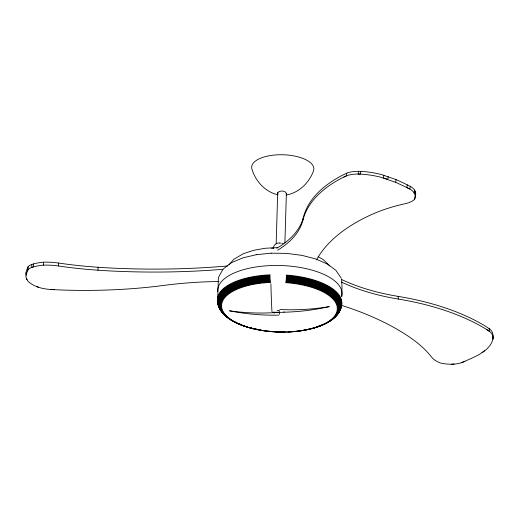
<?xml version="1.0" encoding="UTF-8"?>
<svg xmlns="http://www.w3.org/2000/svg" width="519" height="519" viewBox="0 0 519 519"><rect width="100%" height="100%" fill="white"/><g stroke="black" fill="none" stroke-linecap="round" stroke-linejoin="round"><path stroke-width="0.78" d="M54.424 289.68L49.402 289.394A23.9 7.655 0.5 0 1 39.139 287.487L36.843 286.67A49.915 15.992 0.5 0 1 27.416 280.487L25.95 277.081L26.099 272.423A261.18 83.689 0.5 0 1 27.552 267.973L28.337 266.448A17.808 5.703 0.5 0 1 31.069 264.748L33.521 263.912A27.04 8.661 0.5 0 1 43.544 262.186A29.473 9.446 0.5 0 1 58.634 263.049A179.801 57.615 0.5 0 0 98.033 267.253L103.255 267.603A279.19 89.463 0.5 0 0 227.439 265.975M27.552 267.973L27.526 270.918A261.18 83.689 0.5 0 0 26.073 275.368M28.084 266.747L28.058 269.692L27.526 270.918A17.808 5.703 0.5 0 1 27.994 269.77L28.311 269.393A17.808 5.703 0.5 0 1 31.043 267.694L33.495 266.863A27.04 8.661 0.5 0 1 43.518 265.138A29.473 9.446 0.5 0 1 58.608 265.994A179.801 57.615 0.5 0 0 98.007 270.198L103.229 270.555A279.19 89.463 0.5 0 0 223.475 269.257M31.776 264.476L31.75 267.421L33.495 266.863L33.521 263.912M43.518 265.138L43.544 262.186M58.608 265.994L58.634 263.049M98.007 270.198L98.033 267.253M341.21 305.25A279.19 143.225 -2.9 0 1 409.309 336.909L412.307 339.05A179.801 92.239 -2.9 0 1 431.529 357.053A29.473 15.116 -2.9 0 0 440.547 363.034A27.04 13.87 -2.9 0 0 451.601 364.221L455.228 364.014A17.808 9.134 -2.9 0 0 460.95 362.846L462.001 362.496A17.808 9.134 -2.9 0 0 464.881 361.256A261.18 133.986 -2.9 0 0 475.754 356.326L479.627 354.289L486.082 349.676A49.915 25.606 -2.9 0 0 492.907 339.089L492.914 334.677A23.9 12.261 -2.9 0 0 489.702 328.994L484.649 325.685A210.104 107.783 -2.9 0 0 398.138 296.381A166.119 85.22 -2.9 0 1 341.346 279.404M217.766 297.05L218.389 277.6L222.58 269.874M276.173 243.872L277.691 192.679C279.533 190.35 285.32 190.343 286.371 193.328L284.899 242.886M25.976 274.136L26.099 272.423M492.907 335.248L492.907 339.089L493.05 337.344A23.9 12.261 -2.9 0 0 489.839 331.66L486.841 329.669M277.62 250.21A166.119 76.974 8.9 0 0 302.966 220.043L303.388 217.318A210.104 97.358 8.9 0 1 342.222 175.351L347.471 172.892A23.9 11.074 8.9 0 1 357.481 171.315L360.757 171.374A49.915 23.128 8.9 0 1 381.763 174.637L396.062 179.606A261.18 121.024 8.9 0 1 407.246 184.848L410.925 186.743A17.808 8.252 8.9 0 1 414.156 189.506L415.213 191.258A27.04 12.527 8.9 0 1 415.018 196.61L414.597 199.335A29.473 13.656 8.9 0 1 405.079 203.72A179.801 83.312 8.9 0 0 375.01 213.095L371.572 214.555A279.19 129.367 8.9 0 0 316.499 259.915M346.815 173.145L346.387 175.87L341.794 178.075A210.104 97.358 8.9 0 0 302.966 220.043M358.545 171.315L358.123 174.04L360.335 174.099A49.915 23.128 8.9 0 1 381.335 177.362L395.634 182.331A261.18 121.024 8.9 0 1 406.825 187.573A17.808 8.252 8.9 0 1 409.66 188.955L410.503 189.467A17.808 8.252 8.9 0 1 413.727 192.231L414.791 193.983A27.04 12.527 8.9 0 1 414.597 199.335M360.757 171.374L360.335 174.099L357.053 174.04A23.9 11.074 8.9 0 0 347.049 175.617L343.883 177.07M383.846 175.234L383.418 177.959L387.758 179.295L388.18 176.57M395.634 182.331L396.062 179.606M407.246 184.848L406.825 187.573L409.828 189.059L410.257 186.334M414.558 190.045L414.13 192.77L414.791 193.983L415.213 191.258M273.474 248.348C273.279 244.89 276.504 242.756 279.657 242.937M286.099 193.769L286.371 193.328M228.95 264.781L233.933 259.195L243.301 253.726L253.862 250.268L265.261 248.257L277.659 247.615M223.605 268.634L231.63 262.601L242.853 257.846L256.425 254.667M482.06 352.719L484.837 350.669M464.881 361.256L461.793 362.567M286.19 195.014C299.074 192.841 309.376 182.578 313.632 170.504A31.114 13.345 1.7 0 0 282.557 154.746A31.114 13.345 1.7 0 0 251.962 169.194C255.62 181.378 265.43 192.121 278.139 194.846M271.165 253.175L286.715 253.395L301.922 255.361L315.604 258.916L327.288 264.002L335.884 270.282L341.333 278.314M256.191 254.693L271.262 253.168M278.638 315.137A207.645 187.456 -3 0 1 232.175 311.335L229.443 310.797L232.168 311.179A211.194 188.163 -19.6 0 0 274.538 312.62L284.023 312.217A211.194 188.163 -19.6 0 0 326.587 307.216L329.344 306.599L326.581 307.06A207.645 187.456 -3 0 1 279.929 309.493M451.601 364.221L454.106 364.117M277.204 310.349L278.554 310.368M272.715 312.191L279.287 312.289M50.356 289.472L57.804 289.855A210.104 67.321 0.5 0 0 163.79 285.405A166.119 53.23 0.5 0 1 219.037 281.499M36.843 286.67L38.354 287.228M318.166 256.73L323.259 259.636L329.799 265.884M278.002 193.626L277.691 192.679M26.268 278.288L26.994 279.78M489.183 328.592L489.32 331.258L484.785 328.352A210.104 107.783 -2.9 0 0 398.274 299.054A166.119 85.22 -2.9 0 1 341.483 282.07M398.138 296.381L398.274 299.054M341.625 279.41L342.008 286.962L341.723 296.608A62.228 26.69 1.7 0 0 282.115 265.579A62.228 26.69 1.7 0 0 217.714 291.691M283.99 311.647L284.023 312.217M279.177 310.161L279.397 314.41M274.538 312.62L274.57 313.197M270.892 283.724L270.95 285.891A207.658 6.546 -89.2 0 0 271.95 311.556M279.825 243.113A4.366 1.875 1.7 0 1 280.961 243.126M282.07 243.268A4.366 1.875 1.7 0 1 283.069 243.528M286.3 276.471A62.066 26.625 1.7 0 1 337.966 313.191M222.21 311.549A62.066 26.625 1.7 0 1 220.666 309.726M219.803 308.487A62.066 26.625 1.7 0 1 219.076 307.235M218.246 305.36A62.066 26.625 1.7 0 1 270.107 276.231M341.191 307.196A62.189 26.677 1.7 0 1 340.672 308.558M339.977 309.914A62.189 26.677 1.7 0 1 339.121 311.244M218.149 304.698A62.189 26.677 1.7 0 1 270.107 275.518M286.332 275.751A62.189 26.677 1.7 0 1 341.385 306.508M218.129 304.03A62.228 26.69 1.7 0 1 270.12 274.83M286.358 275.064A62.228 26.69 1.7 0 1 341.45 305.84M286.261 277.198A61.871 26.54 1.7 0 1 337.201 314.436M222.949 312.756A61.871 26.54 1.7 0 1 270.12 276.964M286.209 277.944A61.592 26.417 1.7 0 1 336.922 315.014M223.183 313.34A61.592 26.417 1.7 0 1 270.139 277.704M286.157 278.684A61.242 26.268 1.7 0 1 328.897 321.371M229.567 318.627A61.242 26.268 1.7 0 1 270.178 278.45M286.092 279.417A60.82 26.086 1.7 0 1 328.54 321.812M327.911 322.156A60.82 26.086 1.7 0 1 317.57 326.47M241.212 324.55A60.82 26.086 1.7 0 1 238.935 323.661M236.048 322.403A60.82 26.086 1.7 0 1 234.672 321.748M232.09 320.392A60.82 26.086 1.7 0 1 270.224 279.183M286.027 280.13A60.34 25.879 1.7 0 1 338.635 302.084A60.34 25.879 1.7 0 1 308.5 329.111M306.95 329.429A60.34 25.879 1.7 0 1 303.797 329.993M300.735 330.454A60.34 25.879 1.7 0 1 299.165 330.661M290.303 331.446A60.34 25.879 1.7 0 1 288.681 331.524M284.775 331.628A60.34 25.879 1.7 0 1 279.228 331.596M266.714 330.707A60.34 25.879 1.7 0 1 265.164 330.512M256.834 329.156A60.34 25.879 1.7 0 1 253.629 328.475M252.046 328.105A60.34 25.879 1.7 0 1 249.717 327.508M245.974 326.425A60.34 25.879 1.7 0 1 233.07 321.125M232.454 320.787A60.34 25.879 1.7 0 1 270.282 279.897M285.956 280.818A59.795 25.652 1.7 0 1 338.544 303.686A59.795 25.652 1.7 0 1 303.563 330.233M302.811 330.356A59.795 25.652 1.7 0 1 298.976 330.895M297.406 331.083A59.795 25.652 1.7 0 1 294.221 331.394M292.612 331.518A59.795 25.652 1.7 0 1 288.583 331.751M284.717 331.855A59.795 25.652 1.7 0 1 272.981 331.518M270.548 331.323A59.795 25.652 1.7 0 1 268.109 331.09M266.494 330.901A59.795 25.652 1.7 0 1 264.074 330.59M262.484 330.363A59.795 25.652 1.7 0 1 260.129 329.98M257.82 329.565A59.795 25.652 1.7 0 1 220.043 301.948A59.795 25.652 1.7 0 1 270.354 280.591M285.8 282.089A58.563 25.12 1.7 0 1 329.507 321.157A58.563 25.12 1.7 0 1 230.78 319.71A58.563 25.12 1.7 0 1 270.516 281.869M285.878 281.48A59.205 25.392 1.7 0 1 338.622 307.443A59.205 25.392 1.7 0 1 288.48 331.901M284.652 332.004A59.205 25.392 1.7 0 1 220.705 308.208A59.205 25.392 1.7 0 1 270.431 281.253M285.716 282.66A57.888 24.828 1.7 0 1 328.916 321.274A57.888 24.828 1.7 0 1 231.331 319.84A57.888 24.828 1.7 0 1 270.613 282.433M271.482 248.179A45.568 19.547 1.7 0 1 273.85 248.076M303.388 217.318A166.119 76.974 8.9 0 1 276.75 248.257"/></g></svg>
